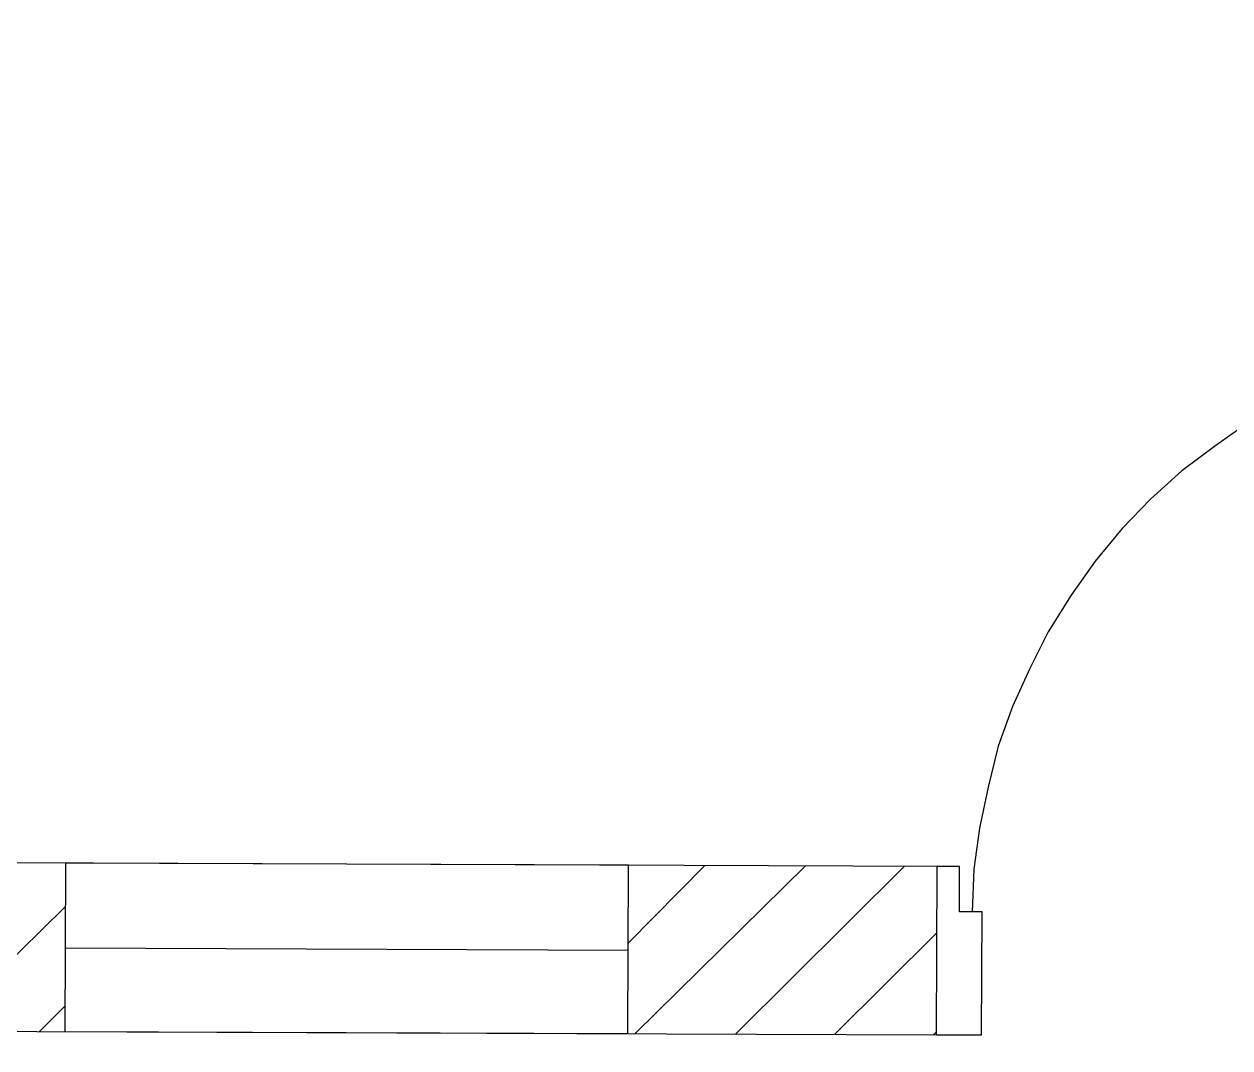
# Model space of a CAD drawing. Header units: millimetres. Extents: x -125 to 146, y -26 to 163.
# Drawn here: x -79.79 to -43.67, y 52.1 to 82.77 of the extents above; entities that cross this region are included whole.
import ezdxf

# ---------------------------------------------------------------- set-up
doc = ezdxf.new("R2010")
doc.units = ezdxf.units.MM
doc.header["$MEASUREMENT"] = 0
doc.layers.get('0').update_dxf_attribs({"color": 255, "linetype": 'CONTINUOUS'})

msp = doc.modelspace()

# ---------------------------------------------------------------- linework, layer by layer
at = {"color": 7, "linetype": 'Continuous', "lineweight": 30, "true_color": 0x000007}
for p, q in [((-61.695, 55.24), (-59.398, 57.563)), ((-61.493, 52.525), (-56.389, 57.552)), ((-58.485, 52.514), (-53.423, 57.541)), ((-82.348, 52.602), (-78.561, 56.322)), ((-55.516, 52.503), (-52.455, 55.545)), ((-79.337, 52.591), (-78.572, 53.353)), ((-52.55, 52.492), (-52.465, 52.576))]:
    msp.add_line(p, q, dxfattribs=at)
at = {"color": 5, "linetype": 'Continuous', "lineweight": 30, "true_color": 0x000005}
msp.add_line((-78.565, 55.091), (-61.696, 55.029), dxfattribs=at)
at = {"color": 7, "linetype": 'Continuous', "lineweight": 30, "true_color": 0x000007}
msp.add_lwpolyline([(-22.1, 57.425), (-21.838, 128.238), (48.94, 127.976), (48.679, 57.163), (3.202, 57.332), (3.184, 52.286), (53.748, 52.099), (54.047, 133.003), (-92.6, 133.545), (-92.899, 52.641), (-52.466, 52.492), (-52.447, 57.537), (-87.838, 57.668), (-87.576, 128.481)], dxfattribs=at)
at = {"color": 30, "linetype": 'Continuous', "lineweight": 30, "true_color": 0x00001e}
for points in [[(-33.486, 73.453), (-34.756, 73.416), (-35.987, 73.336), (-37.258, 73.129), (-38.447, 72.837), (-39.676, 72.46), (-40.823, 71.996), (-41.968, 71.45), (-43.074, 70.862), (-44.093, 70.143), (-45.114, 69.385), (-46.048, 68.539), (-46.901, 67.653), (-47.709, 66.68), (-48.432, 65.664), (-49.116, 64.566), (-49.671, 63.464), (-50.183, 62.321), (-50.611, 61.137), (-50.912, 59.908), (-51.173, 58.678), (-51.347, 57.449), (-51.394, 56.176)], [(-52.466, 52.492), (-51.109, 52.487), (-51.095, 56.175), (-51.775, 56.177), (-51.77, 57.535), (-52.447, 57.537)], [(-51.109, 52.487), (-51.095, 56.175), (-51.775, 56.177), (-51.77, 57.535)]]:
    msp.add_lwpolyline(points, dxfattribs=at)
at = {"color": 5, "linetype": 'Continuous', "lineweight": 30, "true_color": 0x000005}
msp.add_lwpolyline([(-78.575, 52.588), (-61.705, 52.526), (-61.686, 57.571), (-78.556, 57.634)], close=True, dxfattribs=at)

doc.saveas('drawing.dxf')
